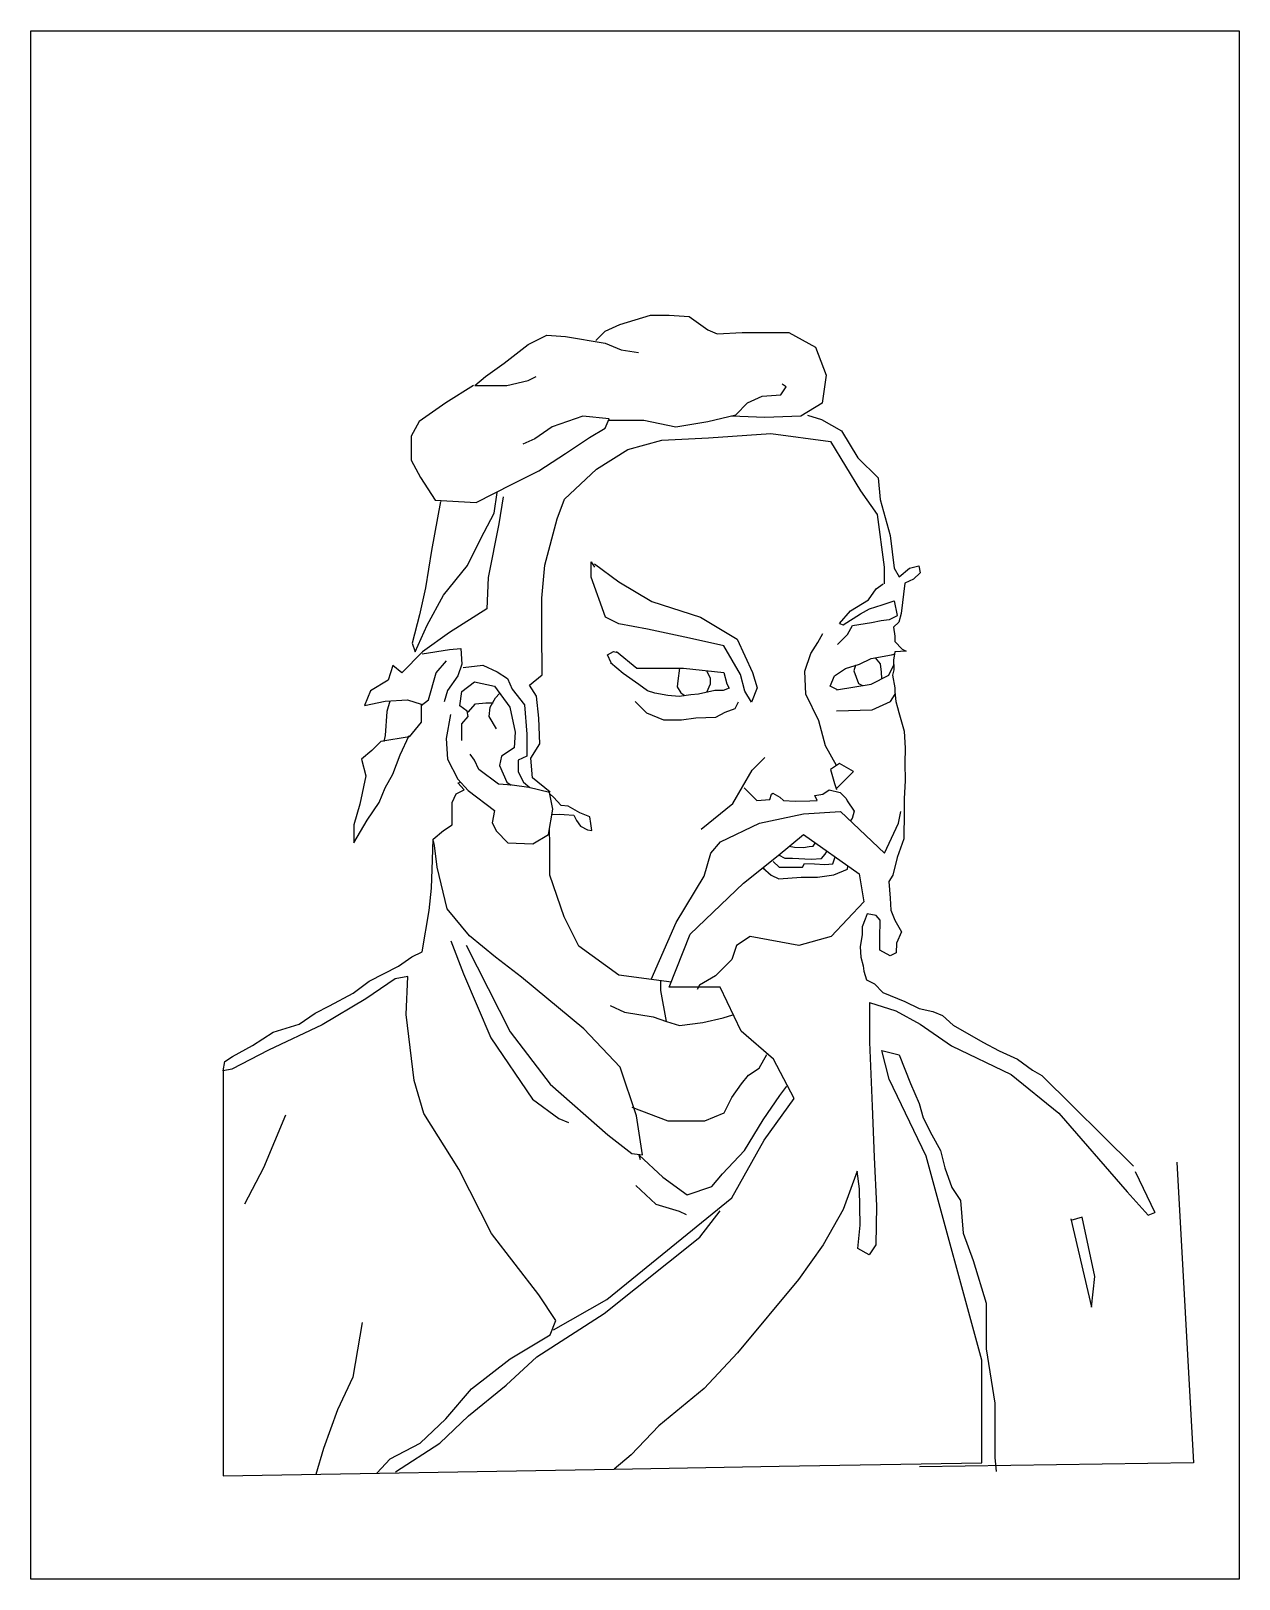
# Model space of a CAD drawing. Header units: millimetres. Extents: x 8114 to 28843, y -5961 to 7687.
# Drawn here: x 12878 to 16217, y -2800 to 1478 of the extents above; entities that cross this region are included whole.
import ezdxf

# ---------------------------------------------------------------- set-up
doc = ezdxf.new("R2010")
doc.units = ezdxf.units.MM
doc.layers.add('图层1', color=1, linetype='Continuous')

msp = doc.modelspace()

# ---------------------------------------------------------------- linework, layer by layer
at = {"color": 3}
msp.add_lwpolyline([(12877.9, 1478.1), (16217.3, 1478.1), (16217.3, -2799.7), (12877.9, -2799.7)], close=True, dxfattribs=at)
at = {"layer": '图层1', "color": 3}
for p, q in [((14506, 667), (14590.6, 692.7)), ((14590.6, 692.7), (14642, 692.7)), ((14642, 692.7), (14697.2, 689.1)), ((14697.2, 689.1), (14748.7, 652.3)), ((14439.8, 622.9), (14465.5, 648.6)), ((14465.5, 648.6), (14506, 667)), ((14748.7, 652.3), (14774.4, 641.3)), ((14774.4, 641.3), (14844.3, 645)), ((14844.3, 645), (14899.4, 645)), ((14899.4, 645), (14972.9, 645)), ((14972.9, 645), (15046.5, 604.5)), ((14186.1, 560.5), (14252.3, 611.9)), ((14252.3, 611.9), (14303.8, 637.6)), ((14303.8, 637.6), (14355.2, 633.9)), ((14355.2, 633.9), (14465.5, 615.6)), ((14465.5, 615.6), (14509.7, 597.2)), ((15046.5, 604.5), (15075.9, 527.4)), ((14134.6, 523.7), (14186.1, 560.5)), ((14509.7, 597.2), (14557.5, 589.9)), ((14105.2, 498), (14134.6, 523.7)), ((14252.3, 512.7), (14274.4, 523.7)), ((15075.9, 527.4), (15064.6, 449.5)), ((14101.5, 498), (14024.3, 450.2)), ((14105.2, 498), (14193.5, 498)), ((14193.5, 498), (14252.3, 512.7)), ((14899.4, 468.6), (14950.9, 472.3)), ((14950.9, 472.3), (14965.6, 494.3)), ((14965.6, 494.3), (14954.6, 501.7)), ((14024.3, 450.2), (13950.8, 398.8)), ((14825.9, 417.2), (14859, 450.2)), ((14859, 450.2), (14899.4, 468.6)), ((15064.6, 449.5), (15006, 413.5)), ((13950.8, 398.8), (13928.7, 358.4)), ((14403, 413.5), (14318.5, 384.1)), ((14476.6, 406.1), (14403, 413.5)), ((14465.5, 380.4), (14476.6, 406.1)), ((14476.6, 402.5), (14531.7, 402.5)), ((14531.7, 402.5), (14572.2, 402.5)), ((14572.2, 402.5), (14660.4, 384.1)), ((14660.4, 384.1), (14748.7, 398.8)), ((14748.7, 398.8), (14825.9, 417.2)), ((14906.8, 409.8), (14814.8, 413.5)), ((15006, 413.5), (14906.8, 409.8)), ((15024.9, 416), (15063.1, 404.7)), ((15063.1, 404.7), (15118.2, 373.6)), ((13928.7, 358.4), (13928.7, 292.3)), ((14270.7, 351), (14237.6, 336.3)), ((14318.5, 384.1), (14270.7, 351)), ((14355.2, 310.6), (14421.4, 354.7)), ((14421.4, 354.7), (14465.5, 380.4)), ((14527.4, 321.9), (14621.8, 347.7)), ((14621.8, 347.7), (14750.5, 353.4)), ((14750.5, 353.4), (14923.3, 365.4)), ((14923.3, 365.4), (15088.4, 343.4)), ((15088.4, 343.4), (15171, 207.6)), ((15118.2, 373.6), (15163.4, 298.8)), ((14281.7, 262.9), (14355.2, 310.6)), ((14441.6, 267.6), (14527.4, 321.9)), ((13928.7, 292.3), (13954.5, 244.5)), ((14208.2, 226.1), (14281.7, 262.9)), ((14352.9, 184.7), (14441.6, 267.6)), ((15163.4, 298.8), (15219.9, 243.7)), ((13954.5, 244.5), (13994.9, 182)), ((14108.9, 174.7), (14208.2, 226.1)), ((15219.9, 243.7), (15225.6, 183)), ((14009.9, 178.2), (13985.2, 42.3)), ((13994.9, 182), (14108.9, 174.7)), ((14158.4, 145.3), (14166.6, 202.9)), ((14183.1, 190.6), (14170.8, 116.4)), ((14332.9, 130.4), (14352.9, 184.7)), ((15171, 207.6), (15216.7, 141.9)), ((15225.6, 183), (15252.7, 83.8)), ((14121.3, 75.2), (14158.4, 145.3)), ((14298.5, 1.8), (14332.9, 130.4)), ((15216.7, 141.9), (15236.8, -3.9)), ((14170.8, 116.4), (14141.9, -31.9)), ((14084.2, 1.1), (14121.3, 75.2)), ((15252.7, 83.8), (15264, -6.6)), ((13985.2, 42.3), (13968.7, -60.7)), ((14018.2, -81.3), (14084.2, 1.1)), ((14290, -89.7), (14298.5, 1.8)), ((15306.4, -6.6), (15331.8, 0.5)), ((15331.8, 0.5), (15336.1, -19.3)), ((14141.9, -31.9), (14137.8, -118.4)), ((15236.8, -3.9), (15236.8, -49.6)), ((15264, -6.6), (15278.1, -30.6)), ((15278.1, -30.6), (15306.4, -6.6)), ((15317.7, -36.3), (15293.7, -47.6)), ((15336.1, -19.3), (15317.7, -36.3)), ((13968.7, -60.7), (13952.2, -134.9)), ((13972.8, -163.8), (14018.2, -81.3)), ((15293.7, -47.6), (15283.3, -131.4)), ((14137.8, -118.4), (14034.7, -184.4)), ((14290, -178.3), (14290, -89.7)), ((13952.2, -134.9), (13931.6, -213.2)), ((13939.9, -237.9), (13972.8, -163.8)), ((15277.1, -155.3), (15262, -169.1)), ((15262, -169.1), (15265.8, -194.1)), ((15283.3, -131.4), (15277.1, -155.3)), ((13931.6, -213.2), (13939.9, -237.9)), ((14034.7, -184.4), (13960.5, -237.9)), ((14291.1, -301.2), (14290, -178.3)), ((15265.8, -194.1), (15265.8, -209.2)), ((15265.8, -209.2), (15285.9, -230.5)), ((13960.5, -237.9), (13902.7, -295.6)), ((13959.7, -243.1), (14034.7, -231.5)), ((14034.7, -231.5), (14066.4, -228.7)), ((14066.4, -228.7), (14069.3, -271.9)), ((15265.8, -238), (15262, -260.6)), ((15297.1, -235.5), (15265.8, -238)), ((15285.9, -230.5), (15297.1, -235.5)), ((13878, -275), (13865.6, -316.2)), ((13902.7, -295.6), (13878, -275)), ((13977, -369.8), (13997.6, -295.6)), ((13997.6, -295.6), (14026.4, -262.6)), ((14069.3, -271.9), (14057.8, -303.6)), ((14072.2, -280.6), (14127, -274.8)), ((14127, -274.8), (14166.7, -292.8)), ((14166.7, -292.8), (14195.4, -311.1)), ((15263.3, -286.9), (15259.5, -302)), ((15262, -260.6), (15263.3, -286.9)), ((13865.6, -316.2), (13816.2, -345)), ((14057.8, -303.6), (14028.9, -344)), ((14069.3, -346.9), (14103.9, -320.9)), ((14103.9, -320.9), (14158.8, -332.5)), ((14158.8, -332.5), (14202.1, -390.1)), ((14195.4, -311.1), (14207.8, -341.1)), ((14207.8, -341.1), (14242.4, -384.4)), ((14256.1, -329.8), (14291.1, -301.2)), ((14275.2, -360), (14256.1, -329.8)), ((15259.5, -302), (15265.8, -337.1)), ((15265.8, -337.1), (15265.8, -348.3)), ((13816.2, -345), (13799.7, -386.2)), ((13799.7, -386.2), (13857.4, -373.9)), ((13857.4, -373.9), (13919.2, -369.8)), ((13869.8, -373.9), (13861.5, -402.7)), ((13919.2, -369.8), (13956.3, -382.1)), ((13956.3, -386.2), (13977, -369.8)), ((13956.3, -382.1), (13956.3, -431.6)), ((14028.9, -344), (14020.3, -375.7)), ((14063.5, -387.2), (14069.3, -346.9)), ((14086.6, -404.6), (14106.8, -381.5)), ((14106.8, -381.5), (14135.7, -378.6)), ((14135.7, -378.6), (14155.9, -378.6)), ((14147.2, -390.1), (14161.7, -364.2)), ((14161.7, -364.2), (14173.2, -352.6)), ((14242.4, -384.4), (14248.2, -465.1)), ((14281.6, -420.5), (14275.2, -360)), ((15265.8, -348.3), (15268.3, -374.7)), ((15268.3, -374.7), (15273.3, -391)), ((13861.5, -402.7), (13857.4, -468.6)), ((14037.6, -410.3), (14026, -476.6)), ((14083.7, -401.7), (14063.5, -387.2)), ((14069.3, -436.3), (14086.6, -416.1)), ((14086.6, -416.1), (14083.7, -401.7)), ((14144.3, -416.1), (14147.2, -390.1)), ((14164.5, -450.7), (14144.3, -416.1)), ((14202.1, -390.1), (14216.5, -459.3)), ((14284.7, -492.1), (14281.6, -420.5)), ((15273.3, -391), (15277.1, -404.8)), ((15277.1, -404.8), (15292.1, -456.6)), ((13857.4, -468.6), (13853.3, -485.1)), ((13898.6, -522.2), (13923.4, -468.6)), ((13956.3, -431.6), (13923.4, -472.8)), ((14069.3, -482.4), (14069.3, -436.3)), ((14216.5, -459.3), (14213.6, -502.6)), ((14248.2, -465.1), (14248.2, -525.7)), ((15292.1, -456.6), (15294.6, -504.2)), ((13820.3, -509.8), (13791.4, -534.6)), ((13845, -485.1), (13820.3, -509.8)), ((13923.4, -472.8), (13845, -485.1)), ((14026, -476.6), (14028.9, -534.3)), ((14213.6, -502.6), (14179, -525.7)), ((14259.3, -531.8), (14284.7, -492.1)), ((15294.6, -504.2), (15293.4, -545.6)), ((13791.4, -534.6), (13803.8, -579.9)), ((13878, -575.8), (13898.6, -522.2)), ((14028.9, -534.3), (14057.8, -589.1)), ((14103.9, -537.2), (14092.4, -519.9)), ((14115.5, -563.1), (14103.9, -537.2)), ((14179, -525.7), (14173.2, -551.6)), ((14173.2, -551.6), (14193.4, -597.7)), ((14248.2, -525.7), (14225.1, -537.2)), ((14225.1, -537.2), (14225.1, -568.9)), ((14264.1, -585.9), (14259.3, -531.8)), ((15293.4, -545.6), (15294.6, -593.2)), ((13803.8, -579.9), (13787.3, -658.2)), ((13857.4, -612.9), (13878, -575.8)), ((14057.8, -589.1), (14086.6, -620.8)), ((14170.3, -603.5), (14115.5, -563.1)), ((14193.4, -597.7), (14204.9, -606.4)), ((14225.1, -568.9), (14239.6, -597.7)), ((14239.6, -597.7), (14256.9, -612.2)), ((14313.4, -625.7), (14264.1, -585.9)), ((15294.6, -593.2), (15292.1, -643.4)), ((13840.9, -654.1), (13857.4, -612.9)), ((14086.6, -620.8), (14158.8, -675.6)), ((14207.8, -606.4), (14170.3, -603.5)), ((14254, -612.2), (14207.8, -606.4)), ((14311.7, -626.6), (14254, -612.2)), ((14320.4, -672.7), (14311.7, -626.6)), ((13787.3, -658.2), (13770.8, -715.9)), ((13807.2, -702.5), (13840.9, -654.1)), ((14158.8, -675.6), (14153.1, -709.7)), ((14308.8, -741.9), (14320.4, -672.7)), ((15292.1, -679.7), (15290.8, -754.5)), ((15292.1, -643.4), (15292.1, -679.7)), ((13770.8, -765.3), (13807.2, -702.5)), ((13770.8, -715.9), (13770.8, -765.3)), ((14153.1, -709.7), (14164.5, -733.3)), ((14164.5, -733.3), (14196.3, -765)), ((14196.3, -765), (14265.5, -767.9)), ((14265.5, -767.9), (14308.8, -741.9)), ((15290.8, -754.5), (15272, -805.9)), ((15272, -805.9), (15260.7, -854.8)), ((15260.7, -854.8), (15249.4, -872.3)), ((15249.4, -872.3), (15253.1, -918.7)), ((15253.1, -918.7), (15254.4, -951.3)), ((15184.1, -976.4), (15175.3, -997.7)), ((15189.2, -961.4), (15184.1, -976.4)), ((15214.2, -966.4), (15189.2, -961.4)), ((15225.5, -978.9), (15214.2, -966.4)), ((15224.3, -1029.1), (15225.5, -978.9)), ((15254.4, -951.3), (15265.7, -978.9)), ((15265.7, -978.9), (15284.5, -1011.5)), ((15175.3, -1019), (15170.3, -1052.9)), ((15175.3, -997.7), (15175.3, -1019)), ((15284.5, -1011.5), (15270.7, -1042.9)), ((15170.3, -1052.9), (15171.6, -1081.7)), ((15224.3, -1061.7), (15224.3, -1029.1)), ((15253.1, -1078), (15224.3, -1061.7)), ((15269.5, -1069.2), (15253.1, -1078)), ((15270.7, -1042.9), (15269.5, -1069.2)), ((15171.6, -1081.7), (15177.9, -1105.5)), ((15177.9, -1105.5), (15180.3, -1120.1)), ((15180.3, -1120.1), (15187.9, -1143.9)), ((15187.9, -1143.9), (15209.2, -1155.2)), ((15209.2, -1155.2), (15233, -1179)), ((15233, -1179), (15293.3, -1204.1)), ((15293.3, -1204.1), (15333.4, -1222.9)), ((15333.4, -1222.9), (15371.1, -1231.6)), ((15371.1, -1231.6), (15397.4, -1242.9)), ((15397.4, -1242.9), (15427.5, -1269.3)), ((15427.5, -1269.3), (15509.3, -1315.9)), ((15509.3, -1315.9), (15554.5, -1339.8)), ((15554.5, -1339.8), (15604.7, -1363.6)), ((15604.7, -1363.6), (15646.8, -1393.7)), ((15646.8, -1393.7), (15672.5, -1408.6)), ((15672.5, -1408.6), (15925.7, -1658.5)), ((15930.4, -1673.9), (15984.4, -1786.8))]:
    msp.add_line(p, q, dxfattribs=at)
for points in [[(14435.3, 5.2), (14502.6, -43.7), (14594.4, -98.7), (14729, -141.5), (14830, -202.7), (14872.8, -294.4), (14885, -337.2), (14869.7, -376.9), (14851.4, -346.3), (14839.1, -300.5), (14793.2, -221), (14698.4, -199.6), (14582.2, -175.2), (14502.6, -159.9), (14465.9, -141.5), (14426.1, -31.5), (14426.1, 11.3), (14435.3, -4)], [(15113, -159.5), (15143.2, -123.9), (15192.7, -93.7), (15214.6, -63.5), (15233.9, -49.8)], [(15123.2, -163.1), (15170.7, -132.1), (15195.4, -118.4), (15231.1, -107.4), (15264.1, -96.4), (15272.3, -137.3)], [(15107.5, -217.1), (15135, -189.7), (15148.7, -165), (15200.9, -156.8), (15228.4, -151.3), (15250.3, -148.5)], [(15113.2, -159.5), (15123.2, -163.1)], [(15250.7, -148), (15273.5, -137.3)], [(15104.8, -551.9), (15074.6, -497), (15055.4, -428.4), (15019.7, -354.3), (15016.9, -291.2), (15033.4, -241.8), (15052.6, -211.7), (15066.4, -187)], [(14481.8, -268.2), (14471.3, -245.7), (14487.8, -236.7), (14499.8, -239.7)], [(14496.5, -236.3), (14553.1, -282.4), (14682.1, -283.1), (14792.9, -294.8)], [(15107.1, -342.2), (15086.8, -332.1), (15099.5, -304.2), (15129.8, -284), (15167.8, -271.3), (15200.8, -256.2), (15256.5, -246), (15266.6, -243.5)], [(15211.8, -253.7), (15225, -270.4), (15228.5, -293.3), (15229.4, -310.8)], [(14792.9, -294.6), (14801.6, -326.1), (14807.6, -338.1), (14791, -344.2), (14768.3, -344.2), (14723, -354.8), (14701.8, -356.3), (14670.1, -360.8), (14638.4, -357.8), (14602.1, -351.7), (14582.4, -345.7), (14558.3, -327.6), (14514.7, -297.6), (14480.3, -268.2)], [(14670.3, -282.5), (14666.4, -318.1), (14664.4, -333.9), (14674.3, -350.6), (14685.1, -358.5)], [(14746.4, -291.4), (14755.3, -310.2), (14755.3, -326.9), (14745.4, -349.5)], [(15104.5, -342.2), (15200.8, -327), (15248.9, -301.7), (15264.1, -271.3)], [(15157.3, -274.8), (15152.9, -289.7), (15159, -307.3), (15165.2, -324.9), (15176.6, -330.2)], [(14547.7, -374.4), (14579.4, -406.1), (14626.3, -425.7), (14676.2, -425.7), (14715.4, -419.7), (14771.4, -418.2), (14797.1, -404.6), (14824.3, -394), (14833.3, -375.9)], [(15104.5, -400.4), (15203.3, -397.9), (15253.9, -375.1), (15266.6, -354.8)], [(14730.3, -727.6), (14818.5, -657.1), (14871.4, -564.6), (14906.7, -529.3)], [(15104.8, -615), (15151.5, -568.4), (15113, -546.4), (15088.3, -562.9), (15099.3, -601.3), (15104.8, -617.7)], [(13833.8, -2507.5), (13871.1, -2467.6), (13954, -2424.2), (14025, -2357.2), (14096.1, -2274.3), (14202.6, -2191.5), (14313.1, -2124.5), (14328.9, -2085), (14281.6, -2014.1), (14151.3, -1844.5), (14060.6, -1667), (13963.6, -1513.7), (13937.3, -1421.7), (13915.4, -1239.9), (13919.7, -1134.8), (13884.7, -1141.4), (13803.6, -1196.2), (13683.1, -1268.4), (13534.1, -1338.5), (13433.2, -1391), (13409.1, -1395.4), (13413.5, -1369.2), (13435.4, -1356), (13490.2, -1325.4), (13547.2, -1288.1), (13619.5, -1266.2), (13663.3, -1235.6), (13702.8, -1215.9), (13768.5, -1180.8), (13812.4, -1148), (13893.5, -1106.4), (13930.7, -1080.1), (13959.2, -1066.9), (13979, -952.2), (13985.5, -890.9), (13987.7, -812), (13989.9, -755.1), (14018.4, -731), (14042.5, -715.7), (14042.5, -654.3), (14053.5, -630.3), (14075.4, -619.3), (14057.9, -599.6), (14066.6, -597.4)], [(14317.6, -686.8), (14339.6, -686.2), (14351.7, -686.8), (14379, -689.3), (14385.7, -703.8), (14397.2, -719), (14416, -729.3), (14428.2, -731.7), (14425.8, -711.7), (14422.7, -693.5), (14395.4, -682), (14362.6, -664.4), (14343.2, -662.6), (14322.6, -638.9), (14312.9, -630.4)], [(14849.4, -613), (14884.7, -648.3), (14920, -645.3), (14924.8, -631), (14928.5, -628.3), (14948.2, -638.9), (14958.3, -648.5), (14990.7, -650.1), (15030.6, -649.6), (15051.4, -648.5), (15045, -634.2), (15066.8, -631), (15083.9, -619.3), (15115.2, -626), (15131.5, -642.4), (15134.2, -649.1), (15153.2, -677.7), (15147.8, -698.1), (15142.4, -704.8)], [(14592.4, -1142.7), (14661.6, -985.6), (14738.4, -857.7), (14757.6, -793.8), (14783.6, -762.3), (14892, -710.7), (15013.5, -685.1), (15115.9, -678.7), (15237.5, -793.8), (15275.9, -710.7), (15282.3, -678.7)], [(14081.2, -1047.7), (14202.4, -1287.8), (14313, -1432.4), (14472.5, -1572.6), (14538.5, -1623.6), (14568.2, -1627.9), (14552.2, -1519.7), (14506.6, -1385.6), (14406.6, -1279.3), (14234.3, -1136.9), (14162, -1081.7), (14089.7, -1022.2), (14028.1, -947.6), (14001.2, -832.2), (13993.2, -773.1), (13990.5, -759.7)], [(14648.2, -1150), (14503.2, -1131.1), (14392.4, -1050.7), (14352.2, -970.2), (14311.9, -854.6), (14311.9, -769.1), (14311.7, -728.7)], [(14322.5, -2110.9), (14469.7, -2027.7), (14815.2, -1746.4), (14904.8, -1586.6), (14988, -1471.5), (14930.4, -1362.8), (14840.8, -1286.1), (14783.2, -1164.6), (14642.4, -1164.6), (14700, -1017.6), (14847.2, -876.9), (14943.2, -800.2), (15013.5, -742.6), (15167.1, -851.3), (15179.9, -928), (15090.3, -1024), (15000.8, -1049.5), (14866.4, -1024), (14828, -1049.5), (14815.2, -1087.9), (14770.4, -1132.6), (14725.6, -1158.2), (14719.2, -1171)], [(14974, -774.9), (14988.8, -777.3), (15013.6, -778.1), (15028.6, -775.7), (15040.2, -774.4), (15045.8, -765.9)], [(14929.8, -816.5), (14946.3, -833), (14975.2, -833), (15010.9, -833), (15016.4, -822), (15043.9, -823.4), (15072.8, -824.8), (15094.8, -823.4), (15098.9, -809.7), (15100.3, -806.9), (15101.3, -804.9)], [(14944.6, -798.8), (14961.5, -807.7), (14982.6, -808.1), (15034.6, -810.2), (15063.4, -809), (15073.1, -796.3), (15077.8, -789.1)], [(14905.1, -837.1), (14901, -834.4), (14924.3, -855), (14945, -864.6), (15006.8, -860.5), (15052.2, -860.5), (15097.5, -853.6), (15134.6, -838.5), (15136, -828.9)], [(14038.8, -1036.2), (14073.8, -1127.5), (14149, -1304.6), (14264.5, -1473.8), (14337, -1527.4), (14363.9, -1538.2)], [(14479.2, -1214.7), (14518.4, -1233.4), (14597.8, -1245.8), (14635.1, -1259.2), (14619.3, -1173.4), (14619.3, -1146.2)], [(15196.2, -1206.8), (15196.2, -1316.5), (15203.2, -1492.6), (15209.1, -1633.5), (15214.9, -1768.5), (15213, -1876.2), (15195.3, -1903.6), (15164, -1886), (15169.9, -1821.4), (15167.9, -1721.6), (15162, -1672.6), (15122.9, -1778.3), (15068, -1876.2), (14999.5, -1972.1), (14830.7, -2175.1), (14738.7, -2272.9), (14613.3, -2376.7), (14537, -2456.9), (14490, -2496), (14946.3, -2488.2), (15506.6, -2478.9), (15506.6, -2195), (15352.5, -1631.5), (15249.9, -1418.5), (15230.2, -1339.6), (15277.5, -1351.5), (15309.1, -1430.3), (15332.8, -1485.5), (15344.6, -1525), (15368.3, -1572.3), (15392, -1615.7), (15403.8, -1663), (15423.6, -1718.2), (15447.2, -1753.7), (15455.1, -1844.4), (15482.8, -1919.4), (15518.3, -2037.7), (15518.3, -2116.6), (15518.3, -2163.9), (15542, -2313.7), (15542, -2380.8), (15542, -2463.6), (15545.9, -2503)], [(14635.1, -1259.2), (14670.4, -1270), (14734.8, -1261.9), (14791.3, -1248.5), (14818.1, -1240.5)], [(15196.2, -1206.8), (15268.5, -1229.2), (15335.7, -1266.5), (15422.8, -1326.2), (15587.2, -1405.9), (15719.2, -1512.8), (15908.4, -1729.3), (15965.7, -1794), (15984.4, -1786.8)], [(14538.7, -1495.5), (14638.1, -1533.1), (14740.2, -1533.1), (14793.9, -1511.6), (14815.4, -1468.7), (14842.3, -1431.1), (14861.1, -1406.9), (14890.6, -1388.1), (14912.1, -1350.5)], [(13409.1, -1395.4), (13409.1, -2514.9), (14490, -2496)], [(14562.7, -1640.9), (14559.5, -1628), (14624.2, -1689.4), (14692.1, -1737.9), (14760, -1715.3), (14789.1, -1679.7), (14850.6, -1615.1), (14902.3, -1531.1), (14947.6, -1463.2), (14967, -1437.3)], [(13581.8, -1518.1), (13520.4, -1663.5), (13468.6, -1763.7)], [(16045.7, -1647.6), (16045.7, -1647.6), (16091.3, -2478.2), (15334.1, -2489.6)], [(14549.8, -1712), (14604.8, -1763.7), (14669.5, -1783.1), (14688.9, -1792.8)], [(13885.7, -2503.4), (14008.5, -2424.7), (14087.3, -2349.1), (14191.2, -2264.1), (14276.3, -2185.4), (14462.1, -2065.8), (14726.7, -1854.9), (14783.4, -1782.5)], [(15752.3, -1804.5), (15809.9, -2048.2), (15818.8, -1964), (15783.3, -1800.1), (15752.3, -1809)], [(13793.1, -2090.5), (13767.3, -2242.1), (13725.4, -2332.4), (13686.6, -2438.8), (13665.4, -2510.4)]]:
    msp.add_lwpolyline(points, dxfattribs=at)

doc.saveas('drawing.dxf')
